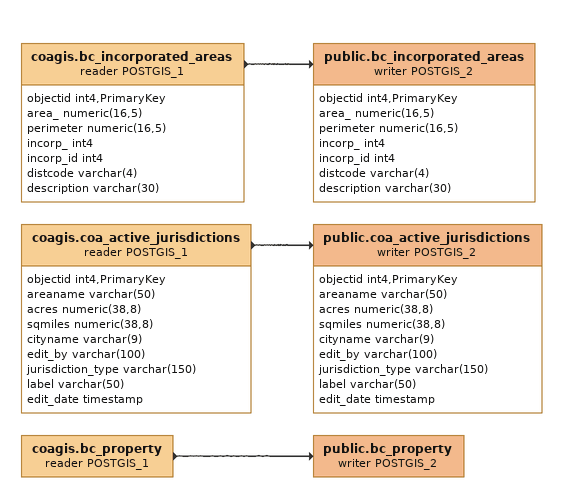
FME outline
coagis.bc_incorporated_areas (reader POSTGIS_1)
    attributes: objectid int4,PrimaryKey, area_ numeric(16,5), perimeter numeric(16,5), incorp_ int4, incorp_id int4, distcode varchar(4), description varchar(30)
    -> public.bc_incorporated_areas (writer POSTGIS_2)
public.bc_incorporated_areas (writer POSTGIS_2)
    attributes: objectid int4,PrimaryKey, area_ numeric(16,5), perimeter numeric(16,5), incorp_ int4, incorp_id int4, distcode varchar(4), description varchar(30)
coagis.coa_active_jurisdictions (reader POSTGIS_1)
    attributes: objectid int4,PrimaryKey, areaname varchar(50), acres numeric(38,8), sqmiles numeric(38,8), cityname varchar(9), edit_by varchar(100), jurisdiction_type varchar(150), label varchar(50), edit_date timestamp
    -> public.coa_active_jurisdictions (writer POSTGIS_2)
public.coa_active_jurisdictions (writer POSTGIS_2)
    attributes: objectid int4,PrimaryKey, areaname varchar(50), acres numeric(38,8), sqmiles numeric(38,8), cityname varchar(9), edit_by varchar(100), jurisdiction_type varchar(150), label varchar(50), edit_date timestamp
coagis.bc_property (reader POSTGIS_1)
    -> public.bc_property (writer POSTGIS_2)
public.bc_property (writer POSTGIS_2)
